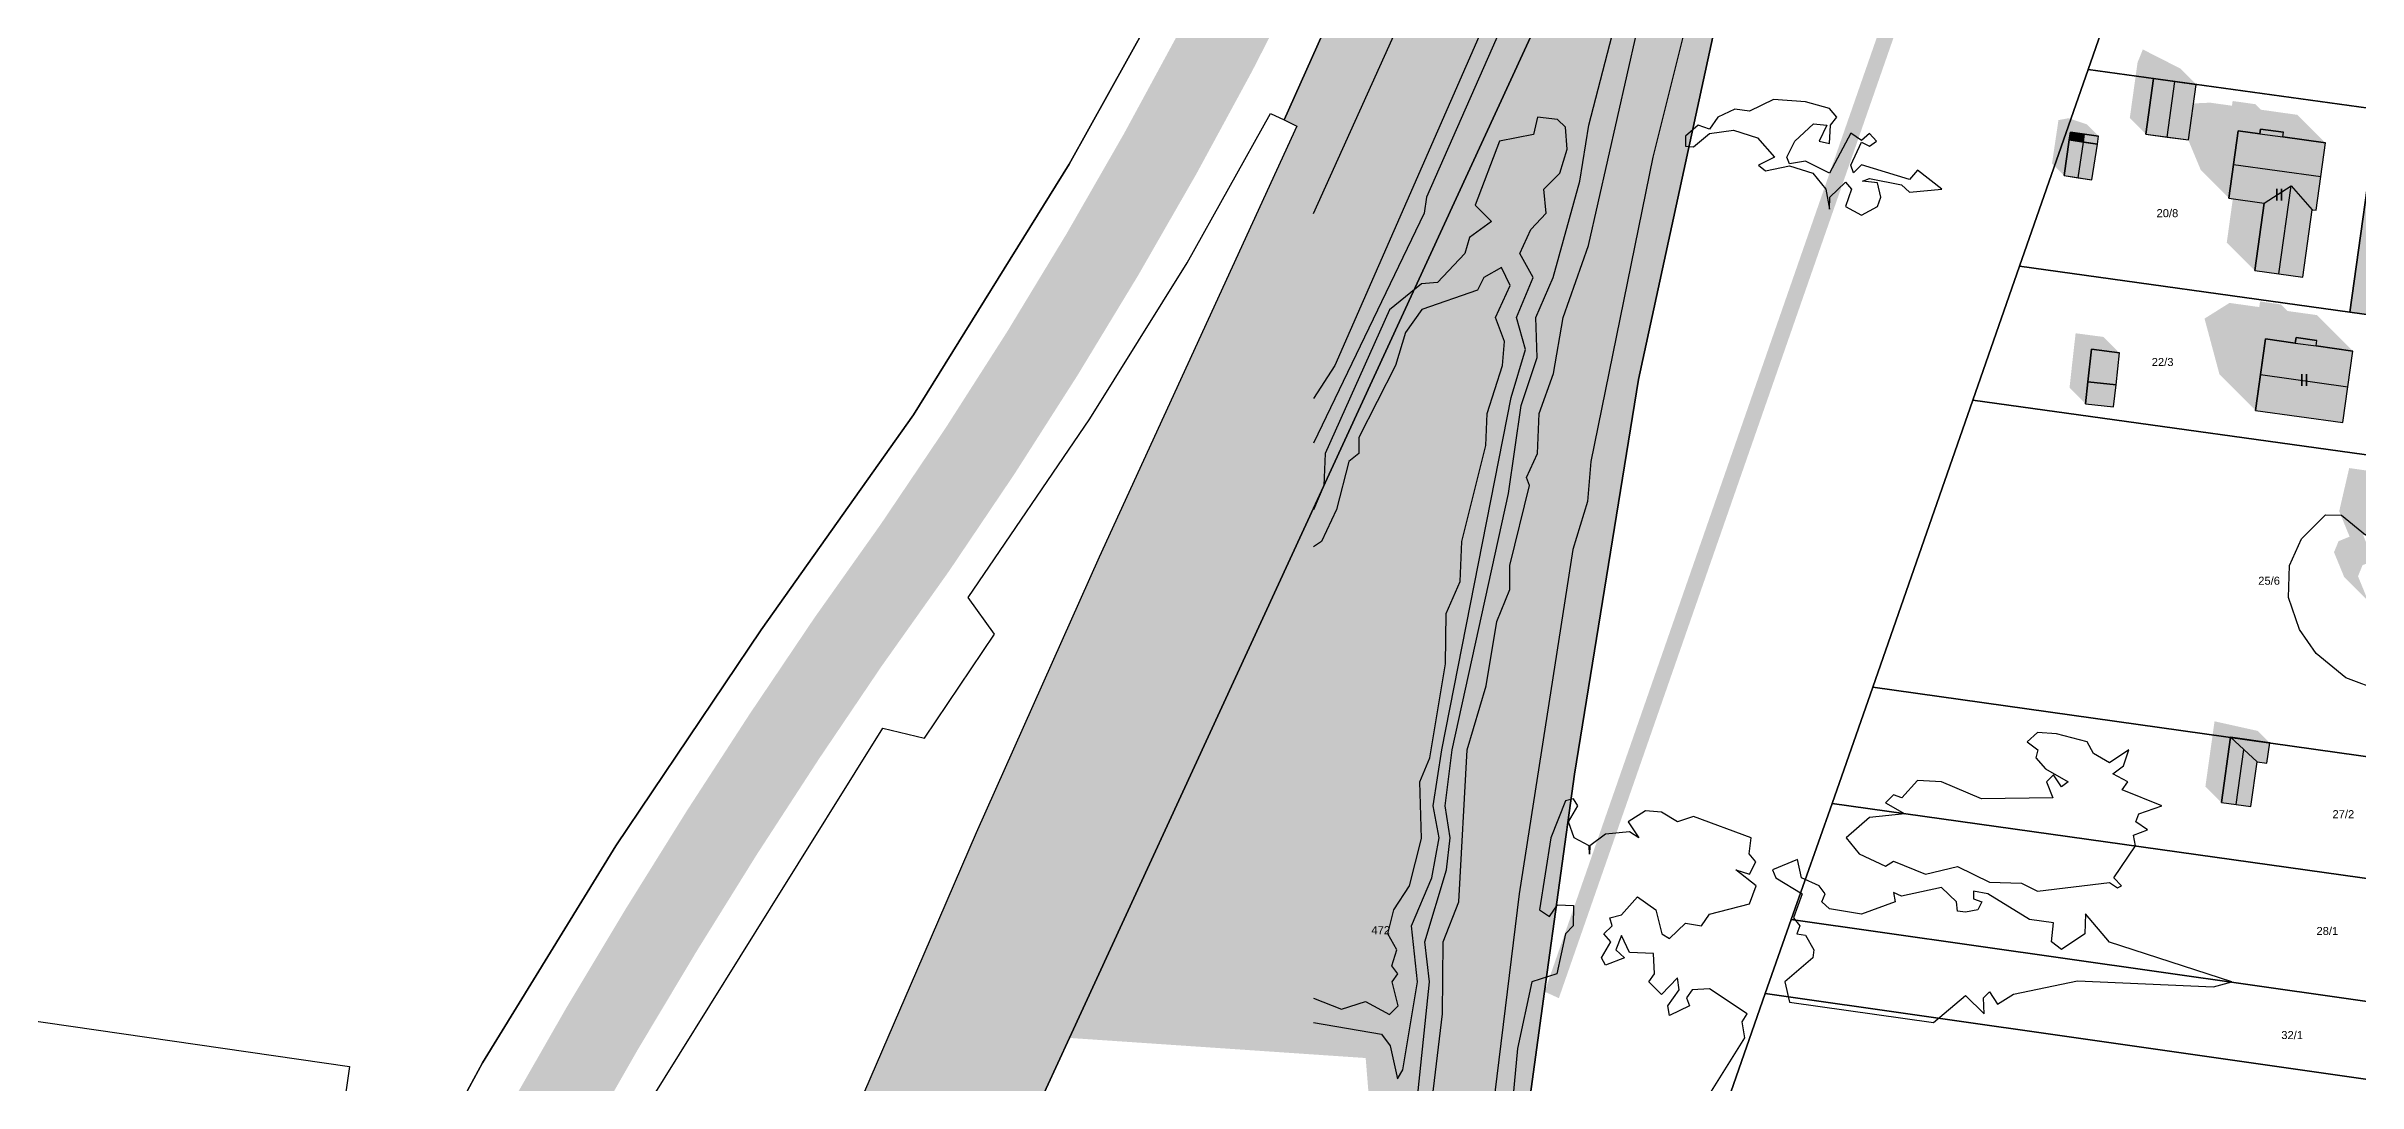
# Model space of a CAD drawing. Header units: millimetres. Extents: x 238 to 3518, y -74 to 2735.
# Drawn here: x 1153.7 to 1442.6, y 1366.6 to 1496.1 of the extents above; entities that cross this region are included whole.
import ezdxf
from ezdxf.enums import TextEntityAlignment as Align

# ---------------------------------------------------------------- set-up
doc = ezdxf.new("R2010")
doc.units = ezdxf.units.MM
for name, color, linetype in [('LP_Flurstueck_bez', 7, 'Continuous'), ('LP_Flurstuecke', 8, 'Continuous'), ('LP_Gebaeude_Dachaufsicht', 9, 'Continuous'), ('LP_Gebaeude_Dachschatten', 253, 'Continuous'), ('LP_Gebaeude_F', 254, 'Continuous'), ('LP_Gebaeude_Geschosszahl', 7, 'Continuous'), ('LP_Gebaeude_Schatten', 7, 'Continuous'), ('LP_Gebaeude_U', 7, 'Continuous'), ('LP_Topographie_Hoehenlinien', 8, 'Continuous'), ('LP_Verkehr_Bahnverkehr', 32, 'Continuous'), ('LP_Verkehr_Strassen', 9, 'Continuous'), ('LP_Verkehr_Wege_Plaetze', 252, 'Continuous')]:
    doc.layers.add(name, color=color, linetype=linetype)
doc.styles.get("Standard").update_dxf_attribs({"font": 'arial.ttf'})

msp = doc.modelspace()

# ---------------------------------------------------------------- hatches: boundary and pattern name
at = {"layer": 'LP_Gebaeude_Dachschatten'}
for points in [[(1417.06, 1492.06), (1416.09, 1485.12), (1418.76, 1484.75), (1419.72, 1491.69)], [(1406.67, 1485.36), (1406.53, 1484.38), (1408.29, 1484.12), (1408.44, 1485.1)], [(1437.96, 1479.81), (1438.55, 1484.02), (1433.21, 1484.77), (1430.36, 1485.16), (1427.64, 1485.54), (1427.05, 1481.33)], [(1406.53, 1484.38), (1405.87, 1479.95), (1407.62, 1479.67), (1408.29, 1484.12)], [(1434.24, 1478.65), (1430.88, 1476.51), (1430.88, 1476.51), (1429.71, 1468.07), (1432.7, 1467.65)], [(1441.33, 1453.54), (1441.96, 1458.01), (1437.38, 1458.65), (1437.38, 1458.65), (1434.77, 1459.01), (1431.05, 1459.53), (1430.43, 1455.07)], [(1426.68, 1409.77), (1425.54, 1401.63), (1427.37, 1401.38), (1428.33, 1408.24)]]:
    msp.add_hatch(color=253, dxfattribs=at).paths.add_polyline_path(points)
at = {"layer": 'LP_Gebaeude_F'}
for points in [[(1416.09, 1485.12), (1421.42, 1484.38), (1422.38, 1491.32), (1417.06, 1492.06)], [(1406.53, 1484.38), (1410.06, 1483.86), (1410.2, 1484.84), (1406.67, 1485.36)], [(1426.46, 1477.13), (1430.88, 1476.51), (1429.71, 1468.07), (1435.7, 1467.23), (1436.88, 1475.67), (1437.37, 1475.6), (1438.55, 1484.02), (1433.21, 1484.77), (1433.3, 1485.35), (1430.44, 1485.75), (1430.36, 1485.16), (1427.64, 1485.54)], [(1405.87, 1479.95), (1409.36, 1479.4), (1410.06, 1483.86), (1406.53, 1484.38)], [(1429.8, 1450.6), (1440.71, 1449.08), (1441.96, 1458.01), (1437.38, 1458.65), (1437.48, 1459.34), (1434.87, 1459.71), (1434.77, 1459.01), (1431.05, 1459.53)], [(1408.86, 1454.17), (1412.37, 1453.78), (1412.81, 1457.78), (1409.32, 1458.24)], [(1408.56, 1451.43), (1412.07, 1451.05), (1412.37, 1453.78), (1408.86, 1454.17)], [(1425.54, 1401.63), (1429.2, 1401.12), (1429.99, 1406.71), (1431.22, 1406.53), (1431.59, 1409.07), (1426.68, 1409.77)]]:
    msp.add_hatch(color=254, dxfattribs=at).paths.add_polyline_path(points)
at = {"layer": 'LP_Gebaeude_Schatten'}
for points in [[(1415.72, 1495.69), (1420.38, 1493.32), (1422.38, 1491.32), (1417.06, 1492.06), (1416.09, 1485.12), (1414.09, 1487.12), (1415.06, 1494.06), (1415.72, 1495.69)], [(1426.86, 1488.66), (1426.94, 1489.25), (1429.8, 1488.85), (1430.49, 1488.16), (1435.05, 1487.52), (1438.55, 1484.02), (1433.21, 1484.77), (1433.3, 1485.35), (1430.44, 1485.75), (1430.36, 1485.16), (1427.64, 1485.54), (1427.05, 1481.33), (1426.46, 1477.13), (1422.96, 1480.63), (1421.4, 1484.38), (1421.42, 1484.38), (1422.06, 1488.95), (1424.14, 1489.04), (1426.86, 1488.66)], [(1405.03, 1485.88), (1405.17, 1486.86), (1406.44, 1487.1), (1408.7, 1486.34), (1410.2, 1484.84), (1406.67, 1485.36), (1406.53, 1484.38), (1405.87, 1479.95), (1404.37, 1481.45), (1405.03, 1485.88)], [(1426.97, 1477.05), (1430.88, 1476.51), (1429.71, 1468.07), (1426.21, 1471.57), (1426.97, 1477.05)], [(1437.38, 1458.65), (1437.48, 1459.34), (1434.87, 1459.71), (1434.77, 1459.01), (1431.05, 1459.53), (1430.43, 1455.07), (1429.8, 1450.6), (1425.3, 1455.1), (1423.43, 1462.07), (1426.55, 1464.03), (1430.27, 1463.51), (1430.37, 1464.21), (1432.98, 1463.84), (1433.8, 1463.02), (1437.46, 1462.51), (1441.96, 1458.01), (1437.38, 1458.65)], [(1406.86, 1456.17), (1407.32, 1460.24), (1410.81, 1459.78), (1412.81, 1457.78), (1409.32, 1458.24), (1408.86, 1454.17), (1408.56, 1451.43), (1406.56, 1453.43), (1406.86, 1456.17)], [(1440.88, 1429.79), (1439.61, 1432.89), (1440.18, 1434.27), (1441.56, 1434.83), (1440.26, 1438.01), (1441.51, 1443.4), (1449.26, 1442.3), (1452.76, 1438.8), (1448.01, 1436.9), (1443.26, 1435.01), (1444.56, 1431.83), (1443.18, 1431.27), (1442.61, 1429.89), (1443.88, 1426.79), (1445.29, 1426.24), (1446.62, 1426.79), (1445.43, 1426.3), (1447.35, 1421.62), (1444.85, 1424.12), (1443.67, 1426.99), (1440.88, 1429.79)], [(1424.68, 1411.77), (1430.09, 1410.57), (1431.59, 1409.07), (1426.68, 1409.77), (1425.54, 1401.63), (1423.54, 1403.63), (1424.68, 1411.77)]]:
    msp.add_hatch(color=7, dxfattribs=at).paths.add_polyline_path(points)
at = {"layer": 'LP_Verkehr_Bahnverkehr'}
for points in [[(1324.54, 1208.25), (1324.92, 1186.47), (1330.24, 1184.41), (1330.33, 1185.96), (1330.58, 1190.47), (1330.26, 1208.73), (1330.01, 1231.75), (1330.37, 1246.64), (1330.6, 1256.32), (1330.67, 1259.21), (1330.84, 1266.2), (1330.95, 1270.92), (1332.95, 1304.65), (1335.85, 1337.91), (1337.91, 1355.83), (1340.96, 1378), (1344.7, 1405.18), (1352.71, 1454.45), (1363.29, 1503.25), (1368.2, 1521.58), (1376.24, 1551.63), (1391.08, 1599.44), (1403.3, 1633.54), (1407.92, 1646.43), (1415.49, 1664.88), (1421.38, 1679.25), (1424.8, 1686.47), (1430.47, 1698.64), (1428.57, 1702.45), (1419.4, 1681.49), (1404.91, 1647.27), (1397.92, 1628.48), (1391.63, 1611.07), (1391.21, 1609.58), (1384.77, 1590.59), (1378.61, 1571.51), (1372.74, 1552.33), (1367.09, 1532.98), (1361.85, 1513.5), (1357.01, 1493.93), (1352.57, 1474.26), (1348.53, 1454.5), (1344.12, 1431.25), (1340.14, 1407.92), (1336.58, 1384.52), (1333.46, 1361.06), (1330.77, 1337.55), (1328.72, 1316.06), (1327.08, 1294.54), (1325.84, 1272.99), (1325, 1251.42), (1324.57, 1229.84)], [(1186.78, 1207.31), (1193.75, 1206.34), (1204.48, 1230.93), (1236.57, 1304.52), (1269.5, 1376.88), (1300.24, 1446.72), (1330.14, 1515.27), (1361.28, 1584.2), (1391.09, 1653.08), (1408.45, 1693.9), (1404.4, 1698.49), (1384.48, 1656.86), (1308.42, 1486.88), (1310, 1486.12), (1285.29, 1432.28), (1269.91, 1397.82), (1262.45, 1380.56), (1253.83, 1360.62), (1248.86, 1349.75)], [(840.92, 409.65), (850.78, 406.99), (856.64, 420.26), (888.82, 493.36), (921.99, 567.38), (954.3, 640.56), (986.59, 713.73), (1019.08, 786.87), (1051.38, 860.39), (1083.94, 933.26), (1116.46, 1006.94), (1149.17, 1080.57), (1198.6, 1193.7), (1201.27, 1199.59), (1202.57, 1202.57), (1203.63, 1205.01), (1245.71, 1300.45), (1278.62, 1372.8), (1309.4, 1442.72), (1339.28, 1511.23), (1370.43, 1580.16), (1400.24, 1649.05), (1393.22, 1630.19), (1386.48, 1611.22), (1380.02, 1592.16), (1373.84, 1573.01), (1373.09, 1570.83), (1367.95, 1553.76), (1362.28, 1534.32), (1357.01, 1514.75), (1352.14, 1495.08), (1347.68, 1475.31), (1343.62, 1455.45), (1339.2, 1432.13), (1335.2, 1408.71), (1331.63, 1385.22), (1328.5, 1361.67), (1325.8, 1338.07), (1323.75, 1316.49), (1322.09, 1294.87), (1320.84, 1273.23), (1320, 1251.56), (1319.57, 1229.89), (1319.54, 1208.21), (1319.92, 1187.04), (1320, 1182.36), (1320.24, 1176.06), (1320.86, 1160.16), (1322.12, 1137.98), (1323.77, 1115.83), (1325.82, 1093.71), (1328.25, 1071.62), (1331.08, 1049.59), (1333.89, 1029.85), (1335.22, 1021.95), (1336.07, 1016.79), (1340.25, 1022.13), (1339.43, 1027.15), (1338.27, 1034.94), (1336.12, 1049.58), (1333.28, 1071.64), (1330.84, 1093.75), (1328.78, 1115.9), (1327.12, 1138.08), (1325.86, 1160.28), (1325.26, 1175.34), (1325.01, 1181.64), (1324.92, 1186.47), (1324.54, 1208.25), (1324.57, 1229.84), (1325, 1251.42), (1325.84, 1272.99), (1327.08, 1294.54), (1328.72, 1316.06), (1330.77, 1337.55), (1333.46, 1361.06), (1336.58, 1384.52), (1340.14, 1407.92), (1344.12, 1431.25), (1348.53, 1454.5), (1352.57, 1474.26), (1357.01, 1493.93), (1361.85, 1513.5), (1367.09, 1532.98), (1372.74, 1552.33), (1378.61, 1571.51), (1384.77, 1590.59), (1391.21, 1609.58), (1391.63, 1611.07), (1397.92, 1628.48), (1404.91, 1647.27), (1419.4, 1681.49), (1408.45, 1693.9), (1391.09, 1653.08), (1361.28, 1584.2), (1330.14, 1515.27), (1300.24, 1446.72), (1269.5, 1376.88), (1236.57, 1304.52), (1204.48, 1230.93), (1193.75, 1206.34), (1192.71, 1203.95), (1191.81, 1201.9), (1188.78, 1195.04), (1172.45, 1157.5), (1140.04, 1084.63), (1107.32, 1011), (1074.8, 937.31), (1042.25, 864.44), (1009.93, 790.9), (977.45, 717.79), (945.15, 644.59), (912.84, 571.42), (879.68, 497.42), (847.51, 424.35)], [(1203.63, 1205.01), (1212.39, 1201.47), (1213.72, 1204.09), (1226.96, 1235.45), (1238.17, 1261.95), (1241.97, 1270.62), (1274.04, 1343.73), (1275.77, 1359.59), (1281.59, 1372.22), (1318.6, 1369.71), (1319.66, 1356.62), (1321.04, 1339.56), (1317.51, 1304.83), (1315.48, 1269.95), (1315.12, 1260.04), (1313.69, 1220.43), (1303.56, 1191.08), (1303.78, 1188.24), (1319.92, 1187.04), (1319.54, 1208.21), (1319.57, 1229.89), (1320, 1251.56), (1320.84, 1273.23), (1322.09, 1294.87), (1323.75, 1316.49), (1325.8, 1338.07), (1328.5, 1361.67), (1331.63, 1385.22), (1335.2, 1408.71), (1339.2, 1432.13), (1343.62, 1455.45), (1347.68, 1475.31), (1352.14, 1495.08), (1357.01, 1514.75), (1362.28, 1534.32), (1367.95, 1553.76), (1373.09, 1570.83), (1373.84, 1573.01), (1380.02, 1592.16), (1386.48, 1611.22), (1393.22, 1630.19), (1400.24, 1649.05), (1370.43, 1580.16), (1339.28, 1511.23), (1309.4, 1442.72), (1278.62, 1372.8), (1245.71, 1300.45)]]:
    msp.add_hatch(color=32, dxfattribs=at).paths.add_polyline_path(points)
at = {"layer": 'LP_Verkehr_Strassen'}
h = msp.add_hatch(color=9, dxfattribs=at)
h.paths.add_polyline_path([(238.28, 425.15), (240.58, 424.06), (250.89, 419.2), (262.79, 424.83), (274.76, 430.24), (286.81, 435.45), (298.96, 440.45), (310.71, 445.33), (322.67, 449.72), (334.79, 453.59), (347.08, 456.94), (359.49, 459.77), (371.97, 462.12), (384.52, 464.11), (397.11, 465.75), (409.75, 467.02), (422.42, 467.94), (435.11, 468.5), (447.81, 468.69), (460.51, 468.52), (473.2, 467.99), (485.87, 467.11), (498.51, 465.86), (511.11, 464.25), (523.27, 462.73), (535.4, 460.98), (547.5, 459.02), (559.56, 456.83), (571.57, 454.42), (583.54, 451.79), (595.46, 448.94), (607.32, 445.88), (610.81, 444.97), (614.23, 443.83), (617.56, 442.44), (620.79, 440.83), (623.89, 438.99), (626.86, 436.94), (629.61, 434.76), (631.99, 432.2), (633.97, 429.31), (635.49, 426.16), (636.52, 422.81), (637.03, 419.44), (651.47, 420), (651.93, 430.38), (652.25, 433.44), (653, 436.43), (654.16, 439.28), (655.72, 441.93), (656.72, 443.29), (657.63, 444.35), (658.91, 445.56), (659.86, 446.46), (662.37, 448.25), (665.11, 449.66), (676.42, 450.72), (687.69, 452.24), (698.88, 454.23), (709.98, 456.67), (720.97, 459.56), (731.83, 462.91), (742.55, 466.69), (754.7, 471.6), (766.63, 477.02), (778.33, 482.92), (789.77, 489.31), (800.94, 496.17), (811.81, 503.49), (822.37, 511.26), (832.59, 519.46), (842.14, 528), (851.34, 536.92), (860.19, 546.19), (868.65, 555.81), (876.74, 565.76), (884.42, 576.01), (891.68, 586.57), (898.53, 597.4), (904.93, 608.5), (910.9, 619.84), (916.41, 631.41), (921.35, 642.96), (981.23, 776.21), (1052.44, 934.65), (1058.02, 947), (1063.5, 959.4), (1068.87, 971.84), (1074.13, 984.33), (1079.28, 996.87), (1084.33, 1009.45), (1089.27, 1022.07), (1094.1, 1034.73), (1098.82, 1047.44), (1103.44, 1060.18), (1107.83, 1073.05), (1113.36, 1085.44), (1118.85, 1097.85), (1124.32, 1110.27), (1128.58, 1123.1), (1132.82, 1135.93), (1137.04, 1148.77), (1141.23, 1161.62), (1145.4, 1174.48), (1150.57, 1190.44), (1152.05, 1193.14), (1154.17, 1195.37), (1156.59, 1196.85), (1156.8, 1196.98), (1159.75, 1197.85), (1164.61, 1197.79), (1169.48, 1197.53), (1174.32, 1197.07), (1179.15, 1196.41), (1183.94, 1195.56), (1186.19, 1204.87), (1167.73, 1207.46), (1164.93, 1208.62), (1162.48, 1210.42), (1160.53, 1212.74), (1159.19, 1215.47), (1158.54, 1218.44), (1158.62, 1221.47), (1159.42, 1224.4), (1189.41, 1299.57), (1194.38, 1311.99), (1199.65, 1324.29), (1205.24, 1336.44), (1211.13, 1348.45), (1217.28, 1360.21), (1224.4, 1372.64), (1231.75, 1384.93), (1239.32, 1397.09), (1247.12, 1409.1), (1255.05, 1420.83), (1263.46, 1432.67), (1271.57, 1444.72), (1279.4, 1456.95), (1286.93, 1469.37), (1294.16, 1481.96), (1301.09, 1494.73), (1307.71, 1507.66), (1314.02, 1520.74), (1320.01, 1533.97), (1325.68, 1547.34), (1375.66, 1660.72), (1395.81, 1707.24), (1385.38, 1717.86), (1387.43, 1714.84), (1388.59, 1711.58), (1388.97, 1708.04), (1369.62, 1663.36), (1319.64, 1550), (1313.97, 1536.62), (1308.04, 1523.53), (1301.8, 1510.59), (1295.25, 1497.81), (1288.4, 1485.18), (1281.25, 1472.72), (1273.8, 1460.44), (1266.06, 1448.34), (1258.03, 1436.43), (1249.72, 1424.71), (1241.63, 1412.7), (1233.76, 1400.58), (1226.12, 1388.33), (1218.7, 1375.97), (1211.52, 1363.44), (1205.2, 1351.46), (1199.19, 1339.33), (1193.49, 1327.05), (1188.1, 1314.62), (1183.03, 1302.07), (1147.66, 1212.6), (1145.48, 1210.1), (1142.75, 1208), (1139.67, 1206.74), (1136.81, 1200.11), (1133.49, 1190.46), (1134.6, 1188.03), (1135.37, 1185.46), (1135.83, 1182.99), (1135.87, 1180.32), (1135.55, 1177.66), (1131.39, 1164.82), (1127.21, 1151.99), (1123, 1139.17), (1118.76, 1126.35), (1114.5, 1113.55), (1110.22, 1100.75), (1105.91, 1087.96), (1101.58, 1075.17), (1097.22, 1062.4), (1092.63, 1049.71), (1087.93, 1037.06), (1083.12, 1024.45), (1078.2, 1011.88), (1073.17, 999.35), (1068.04, 986.87), (1062.8, 974.43), (1057.45, 962.04), (1052, 949.69), (1046.44, 937.39), (975.22, 778.91), (915.34, 645.67), (910.39, 634.13), (905, 622.8), (899.16, 611.68), (892.88, 600.81), (886.18, 590.2), (879.06, 579.86), (871.53, 569.81), (863.62, 560.07), (855.32, 550.65), (846.66, 541.57), (837.64, 532.83), (828.29, 524.46), (818.34, 516.49), (808.01, 508.89), (797.37, 501.72), (786.44, 495), (775.24, 488.75), (763.78, 482.97), (752.12, 478.21), (740.29, 473.88), (728.69, 470.62), (727.23, 470.26), (716.99, 467.71), (705.21, 465.17), (693.36, 462.99), (681.44, 461.17), (669.48, 459.72), (657.47, 458.63), (654.29, 459.21), (651.34, 460.55), (648.9, 462.67), (646.95, 465.25), (638.9, 464.72), (637.47, 461.96), (635.2, 459.76), (632.44, 458.44), (629.39, 458.05), (618.28, 458.9), (607.17, 459.83), (596.07, 460.85), (584.93, 461.93), (573.85, 463.21), (568.11, 463.88), (562.79, 464.52), (551.74, 465.88), (540.69, 467.26), (524.14, 469.33), (512.02, 470.85), (499.25, 472.45), (486.43, 473.74), (473.58, 474.66), (460.71, 475.21), (447.82, 475.38), (434.92, 475.19), (422.03, 474.63), (409.17, 473.69), (396.35, 472.4), (383.61, 470.73), (370.84, 468.66), (358.12, 466.19), (345.42, 463.41), (332.88, 460), (321.02, 456.46), (309.24, 452.68), (297.55, 448.62), (285.96, 444.28), (274.48, 439.65), (263.12, 434.75), (258.99, 432.85), (257.24, 433.23), (256.03, 434.18)])
h.paths.add_polyline_path([(614.26, 449.68), (624.86, 448.97), (635.1, 448.74), (635.75, 435.62), (632.76, 439.19), (629.07, 442.24), (624.92, 445.08), (619.65, 447.6)], flags=0)
h.paths.add_polyline_path([(641.37, 438.2), (641.66, 441.54), (642.13, 444), (642.83, 444.76), (644.18, 444.93), (645.59, 444.76), (646.23, 444), (646.46, 441.95), (646.3, 428.83), (646.52, 421.22), (645.53, 420.69), (644.36, 420.69), (643.42, 421.04), (642.13, 428.6)], flags=0)
msp.add_hatch(color=9, dxfattribs=at).paths.add_polyline_path([(1338.27, 1034.94), (1339.43, 1027.15), (1348.07, 1038.23), (1355.18, 1047.1), (1361.93, 1055.48), (1368.72, 1063.86), (1375.55, 1072.23), (1382.42, 1080.56), (1389.32, 1088.86), (1396.26, 1097.14), (1403.2, 1105.39), (1410.01, 1113.28), (1416.3, 1121.67), (1421.99, 1130.43), (1427.08, 1139.54), (1431.56, 1148.98), (1434.41, 1156.15), (1435.6, 1157.37), (1437.04, 1158.28), (1438.12, 1158.66), (1438.65, 1158.84), (1440.35, 1159.03), (1443.93, 1171.81), (1442.75, 1172.78), (1441.89, 1174.19), (1441.73, 1175.69), (1454.57, 1213.02), (1473.56, 1268.2), (1503.98, 1356.22), (1504.69, 1357.68), (1505.58, 1358.81), (1506.93, 1359.54), (1508.15, 1359.99), (1509.57, 1360.22), (1512.13, 1367.72), (1510.3, 1368.85), (1509.6, 1370.1), (1509.75, 1372.09), (1514.06, 1384.55), (1536.72, 1448.52), (1552.7, 1493.63), (1556, 1503.78), (1558.08, 1506.22), (1559.89, 1507.12), (1561.5, 1507.04), (1567.45, 1512.73), (1573.76, 1518.77), (1573.1, 1519.61), (1572.34, 1522.3), (1572.64, 1524.89), (1577.82, 1530.25), (1573.68, 1534.68), (1572.6, 1535.85), (1562.44, 1538.28), (1560.13, 1538.91), (1560.96, 1536.73), (1561.93, 1533.9), (1562.99, 1526.99), (1562.93, 1524.99), (1561.61, 1522.45), (1559.8, 1520.49), (1557.08, 1517.13), (1554.39, 1513.25), (1552.23, 1509.63), (1550.38, 1505.49), (1548.17, 1499.54), (1540.54, 1477.79), (1539.01, 1476.46), (1536.65, 1476.24), (1494.41, 1482.19), (1450.41, 1488.39), (1445.11, 1488.17), (1441.6, 1462.89), (1453.97, 1461.16), (1456.53, 1479.46), (1459.91, 1482.01), (1489.91, 1477.79), (1534.97, 1471.45), (1536.71, 1469.6), (1536.98, 1467.84), (1531.28, 1451.24), (1511.39, 1394.9), (1488.51, 1331.04), (1485.8, 1331.42), (1484.01, 1326.34), (1486.98, 1325.85), (1467.43, 1268.86), (1432.65, 1168.66), (1431.85, 1167.97), (1430.63, 1167.61), (1429.27, 1167.32), (1427.18, 1157.93), (1427.72, 1156.91), (1427.91, 1155.77), (1427.56, 1154.67), (1426.18, 1151.14), (1421.88, 1142.01), (1416.99, 1133.19), (1411.53, 1124.71), (1405.52, 1116.61), (1398.98, 1108.93), (1391.82, 1100.81), (1384.74, 1092.62), (1377.74, 1084.36), (1370.83, 1076.04), (1364, 1067.64), (1357.25, 1059.18), (1350.59, 1050.65), (1344.18, 1042.26)])
at = {"layer": 'LP_Verkehr_Wege_Plaetze'}
for points in [[(1158.54, 1218.44), (1159.19, 1215.47), (1160.53, 1212.74), (1162.48, 1210.42), (1164.93, 1208.62), (1167.73, 1207.46), (1186.19, 1204.87), (1186.78, 1207.31), (1168.4, 1209.87), (1166.15, 1210.8), (1164.19, 1212.24), (1163.44, 1214.46), (1164.26, 1220.92), (1165.48, 1227.32), (1167.1, 1233.63), (1192.91, 1298.22), (1197.84, 1310.56), (1203.08, 1322.76), (1208.63, 1334.83), (1214.48, 1346.76), (1220.55, 1358.38), (1227.63, 1370.75), (1234.95, 1382.98), (1242.48, 1395.08), (1250.25, 1407.03), (1258.08, 1418.62), (1266.54, 1430.54), (1274.71, 1442.66), (1282.58, 1454.97), (1290.16, 1467.46), (1297.44, 1480.14), (1304.41, 1492.98), (1311.07, 1505.99), (1317.41, 1519.15), (1323.44, 1532.46), (1329.11, 1545.83), (1379.1, 1659.22), (1398.64, 1704.36), (1395.81, 1707.24), (1375.66, 1660.72), (1325.68, 1547.34), (1320.01, 1533.97), (1314.02, 1520.74), (1307.71, 1507.66), (1301.09, 1494.73), (1294.16, 1481.96), (1286.93, 1469.37), (1279.4, 1456.95), (1271.57, 1444.72), (1263.46, 1432.67), (1255.05, 1420.83), (1247.12, 1409.1), (1239.32, 1397.09), (1231.75, 1384.93), (1224.4, 1372.64), (1217.28, 1360.21), (1211.13, 1348.45), (1205.24, 1336.44), (1199.65, 1324.29), (1194.38, 1311.99), (1189.41, 1299.57), (1159.42, 1224.4), (1158.62, 1221.47)], [(1340.96, 1378), (1342.74, 1377.19), (1391.95, 1518.34), (1424.41, 1610.55), (1429.06, 1624.08), (1427.22, 1624.76), (1389.94, 1518.61)]]:
    msp.add_hatch(color=252, dxfattribs=at).paths.add_polyline_path(points)

# ---------------------------------------------------------------- linework, layer by layer
at = {"layer": 'LP_Flurstuecke', "color": 8}
for points in [[(1275.77, 1359.59), (1281.59, 1372.22), (1373.09, 1570.83), (1391.63, 1611.07), (1407.92, 1646.43), (1415.49, 1664.88), (1421.38, 1679.25), (1419.4, 1681.49), (1408.45, 1693.9), (1404.4, 1698.49), (1384.48, 1656.86), (1308.42, 1486.88), (1310, 1486.12), (1285.29, 1432.28), (1269.91, 1397.82), (1262.45, 1380.56), (1253.83, 1360.62)], [(1225.26, 1358.03), (1244.24, 1388.44), (1258.26, 1410.91), (1263.46, 1409.68), (1272.22, 1422.67), (1268.94, 1427.22), (1284.14, 1449.55), (1296.28, 1469.03), (1306.71, 1487.69), (1308.42, 1486.88), (1384.48, 1656.86)], [(1337.91, 1355.83), (1340.96, 1378), (1344.7, 1405.18), (1352.71, 1454.45), (1363.29, 1503.25), (1368.2, 1521.58), (1376.24, 1551.63), (1391.08, 1599.44), (1403.3, 1633.54), (1407.92, 1646.43), (1391.63, 1611.07), (1373.09, 1570.83), (1281.59, 1372.22), (1275.77, 1359.59)], [(1291.39, 1499.02), (1281.55, 1481.35), (1262.08, 1450.03), (1243.06, 1423.19), (1224.91, 1396.21), (1208.21, 1369.12), (1203.91, 1361.12)]]:
    msp.add_lwpolyline(points, dxfattribs=at)
for points in [[(1337.91, 1355.83), (1359.59, 1352.15), (1368.54, 1377.77), (1371.78, 1387.03), (1376.9, 1401.51), (1381.96, 1416.02), (1394.46, 1451.87), (1400.29, 1468.64), (1408.87, 1493.19), (1416.48, 1514.98), (1423.77, 1535.89), (1446.99, 1602.18), (1451.75, 1615.75), (1447.98, 1617.14), (1429.06, 1624.08), (1427.22, 1624.76), (1403.3, 1633.54), (1391.08, 1599.44), (1376.24, 1551.63), (1368.2, 1521.58), (1363.29, 1503.25), (1352.71, 1454.45), (1344.7, 1405.18), (1340.96, 1378)], [(833.18, 1414.8), (904.92, 1404.43), (914.81, 1402.96), (952.93, 1397.33), (1062.63, 1381.44), (1064.3, 1381.2), (1096.3, 1376.56), (1102.53, 1375.66), (1108.98, 1380.6), (1191.61, 1368.66), (1190.77, 1362.88), (1203.91, 1361.12), (1208.21, 1369.12), (1224.91, 1396.21), (1243.06, 1423.19), (1262.08, 1450.03), (1281.55, 1481.35), (1291.39, 1499.02), (1300.71, 1518.17), (1312.71, 1546.47), (1314.96, 1551.8), (1008.69, 1596.16), (914.73, 1609.76)], [(1408.87, 1493.19), (1445.11, 1488.17), (1450.41, 1488.39), (1453.31, 1509.63), (1416.48, 1514.98)], [(1400.29, 1468.64), (1441.6, 1462.89), (1445.11, 1488.17), (1408.87, 1493.19)], [(1441.6, 1462.89), (1453.97, 1461.16), (1456.53, 1479.46), (1459.91, 1482.01), (1489.91, 1477.79), (1534.97, 1471.45), (1536.65, 1476.24), (1494.41, 1482.19), (1450.41, 1488.39), (1445.11, 1488.17)], [(1394.46, 1451.87), (1455.09, 1443.46), (1457.43, 1460.68), (1453.97, 1461.16), (1441.6, 1462.89), (1400.29, 1468.64)], [(1381.96, 1416.02), (1467.53, 1403.99), (1470.22, 1423.06), (1515.71, 1416.76), (1521.84, 1434.2), (1455.09, 1443.46), (1394.46, 1451.87)], [(1376.9, 1401.51), (1465.69, 1389.05), (1466.67, 1396.31), (1466.59, 1396.32), (1467.27, 1401.2), (1479.73, 1399.37), (1478.1, 1387.31), (1504.1, 1383.66), (1504.74, 1385.51), (1509.16, 1398.13), (1467.53, 1403.99), (1381.96, 1416.02)], [(1371.78, 1387.03), (1440.83, 1377.19), (1483.56, 1371.1), (1489.76, 1373.44), (1499.35, 1370.03), (1504.1, 1383.66), (1478.1, 1387.31), (1465.69, 1389.05), (1376.9, 1401.51)], [(1368.54, 1377.77), (1408.54, 1372.06), (1449.97, 1366.14), (1495.72, 1359.61), (1499.35, 1370.03), (1489.76, 1373.44), (1483.56, 1371.1), (1440.83, 1377.19), (1371.78, 1387.03)], [(1358.62, 1349.37), (1442.47, 1336.56), (1449.97, 1366.14), (1408.54, 1372.06), (1368.54, 1377.77), (1359.59, 1352.15)]]:
    msp.add_lwpolyline(points, close=True, dxfattribs=at)
at = {"layer": 'LP_Gebaeude_Dachaufsicht', "color": 9}
for p, q in [((1416.09, 1485.12, 71.29), (1417.06, 1492.06, 71.29)), ((1417.06, 1492.06, 71.29), (1419.72, 1491.69, 74.05)), ((1418.76, 1484.75, 74.05), (1419.72, 1491.69, 74.05)), ((1419.72, 1491.69, 74.05), (1422.38, 1491.32, 71.29)), ((1421.42, 1484.38, 71.29), (1422.38, 1491.32, 71.29)), ((1406.53, 1484.38, 70.65), (1406.67, 1485.36, 70.65)), ((1406.67, 1485.36, 70.65), (1408.44, 1485.1, 71.07)), ((1408.29, 1484.12, 71.07), (1408.44, 1485.1, 71.07)), ((1408.44, 1485.1, 71.07), (1410.2, 1484.84, 70.65)), ((1410.06, 1483.86, 70.65), (1410.2, 1484.84, 70.65)), ((1416.09, 1485.12, 71.29), (1418.76, 1484.75, 74.05)), ((1427.05, 1481.33, 78.86), (1427.64, 1485.54, 73.76)), ((1427.64, 1485.54, 73.76), (1430.36, 1485.16, 73.76)), ((1430.36, 1485.16, 73.76), (1430.44, 1485.75, 73.76)), ((1430.36, 1485.16, 73.76), (1433.21, 1484.77, 73.76)), ((1430.44, 1485.75, 73.76), (1433.3, 1485.35, 73.76)), ((1433.21, 1484.77, 73.76), (1433.3, 1485.35, 73.76)), ((1405.87, 1479.95, 70.65), (1406.53, 1484.38, 70.65)), ((1406.53, 1484.38, 70.65), (1408.29, 1484.12, 71.07)), ((1407.62, 1479.67, 71.07), (1408.29, 1484.12, 71.07)), ((1408.29, 1484.12, 71.07), (1410.06, 1483.86, 70.65)), ((1409.36, 1479.4, 70.65), (1410.06, 1483.86, 70.65)), ((1418.76, 1484.75, 74.05), (1421.42, 1484.38, 71.29)), ((1433.21, 1484.77, 73.76), (1438.55, 1484.02, 73.76)), ((1437.96, 1479.81, 78.86), (1438.55, 1484.02, 73.76)), ((1405.87, 1479.95, 70.65), (1407.62, 1479.67, 71.07)), ((1407.62, 1479.67, 71.07), (1409.36, 1479.4, 70.65)), ((1426.46, 1477.13, 73.76), (1427.05, 1481.33, 78.86)), ((1427.05, 1481.33, 78.86), (1437.96, 1479.81, 78.86)), ((1437.37, 1475.6, 73.76), (1437.96, 1479.81, 78.86)), ((1426.46, 1477.13, 73.76), (1430.88, 1476.51, 73.76)), ((1429.71, 1468.07, 73.76), (1430.88, 1476.51, 73.76)), ((1430.88, 1476.51, 73.76), (1434.24, 1478.65, 76.86)), ((1432.7, 1467.65, 76.86), (1434.24, 1478.65, 76.86)), ((1434.24, 1478.65, 76.86), (1436.88, 1475.67, 73.76)), ((1435.7, 1467.23, 73.76), (1436.88, 1475.67, 73.76)), ((1436.88, 1475.67, 73.76), (1437.37, 1475.6, 73.76)), ((1429.71, 1468.07, 73.76), (1432.7, 1467.65, 76.86)), ((1432.7, 1467.65, 76.86), (1435.7, 1467.23, 73.76)), ((1430.43, 1455.07, 78.21), (1431.05, 1459.53, 75.18)), ((1431.05, 1459.53, 75.18), (1434.77, 1459.01, 75.18)), ((1434.77, 1459.01, 75.18), (1434.87, 1459.71, 75.18)), ((1434.77, 1459.01, 75.18), (1437.38, 1458.65, 75.18)), ((1434.87, 1459.71, 75.18), (1437.48, 1459.34, 75.18)), ((1437.38, 1458.65, 75.18), (1437.48, 1459.34, 75.18)), ((1408.86, 1454.17, 70.8), (1409.32, 1458.24, 70.8)), ((1409.32, 1458.24, 70.8), (1412.81, 1457.78, 70.8)), ((1412.37, 1453.78, 70.8), (1412.81, 1457.78, 70.8)), ((1437.38, 1458.65, 75.18), (1437.38, 1458.65, 75.18)), ((1437.38, 1458.65, 75.18), (1441.96, 1458.01, 75.18)), ((1441.33, 1453.54, 78.21), (1441.96, 1458.01, 75.18)), ((1408.56, 1451.43, 70.8), (1408.86, 1454.17, 70.8)), ((1408.86, 1454.17, 70.8), (1412.37, 1453.78, 70.8)), ((1412.07, 1451.05, 70.8), (1412.37, 1453.78, 70.8)), ((1429.8, 1450.6, 75.18), (1430.43, 1455.07, 78.21)), ((1430.43, 1455.07, 78.21), (1441.33, 1453.54, 78.21)), ((1440.71, 1449.08, 75.18), (1441.33, 1453.54, 78.21)), ((1408.56, 1451.43, 70.8), (1412.07, 1451.05, 70.8)), ((1429.8, 1450.6, 75.18), (1440.71, 1449.08, 75.18)), ((1425.54, 1401.63, 70.88), (1426.68, 1409.77, 70.88)), ((1426.68, 1409.77, 70.88), (1431.59, 1409.07, 70.88)), ((1426.68, 1409.77, 70.88), (1429.99, 1406.71, 70.88)), ((1426.68, 1409.77, 70.88), (1428.33, 1408.24, 71.74)), ((1427.37, 1401.38, 71.74), (1428.33, 1408.24, 71.74)), ((1428.33, 1408.24, 71.74), (1429.99, 1406.71, 70.88)), ((1431.22, 1406.53, 70.88), (1431.59, 1409.07, 70.88)), ((1429.2, 1401.12, 70.88), (1429.99, 1406.71, 70.88)), ((1429.99, 1406.71, 70.88), (1431.22, 1406.53, 70.88)), ((1425.54, 1401.63, 70.88), (1427.37, 1401.38, 71.74)), ((1427.37, 1401.38, 71.74), (1429.2, 1401.12, 70.88))]:
    msp.add_line(p, q, dxfattribs=at)
at = {"layer": 'LP_Gebaeude_U', "color": 7}
for points in [[(1416.09, 1485.12), (1421.42, 1484.38), (1422.38, 1491.32), (1417.06, 1492.06)], [(1406.53, 1484.38), (1410.06, 1483.86), (1410.2, 1484.84), (1406.67, 1485.36)], [(1426.46, 1477.13), (1430.88, 1476.51), (1429.71, 1468.07), (1435.7, 1467.23), (1436.88, 1475.67), (1437.37, 1475.6), (1438.55, 1484.02), (1433.21, 1484.77), (1433.3, 1485.35), (1430.44, 1485.75), (1430.36, 1485.16), (1427.64, 1485.54)], [(1405.87, 1479.95), (1409.36, 1479.4), (1410.06, 1483.86), (1406.53, 1484.38)], [(1429.8, 1450.6), (1440.71, 1449.08), (1441.96, 1458.01), (1437.38, 1458.65), (1437.48, 1459.34), (1434.87, 1459.71), (1434.77, 1459.01), (1431.05, 1459.53)], [(1408.86, 1454.17), (1412.37, 1453.78), (1412.81, 1457.78), (1409.32, 1458.24)], [(1408.56, 1451.43), (1412.07, 1451.05), (1412.37, 1453.78), (1408.86, 1454.17)], [(1425.54, 1401.63), (1429.2, 1401.12), (1429.99, 1406.71), (1431.22, 1406.53), (1431.59, 1409.07), (1426.68, 1409.77)]]:
    msp.add_lwpolyline(points, close=True, dxfattribs=at)
at = {"layer": 'LP_Topographie_Hoehenlinien', "color": 8}
for points in [[(1312.07, 1475.18), (1370.31, 1604.22)], [(1360.32, 1560.22), (1314.74, 1456.22), (1312.07, 1452.11)], [(1369.48, 1542.22), (1354.5, 1482.22), (1346.74, 1444.22), (1346.31, 1439.22), (1344.48, 1433.22), (1337.78, 1390.22), (1333.48, 1355.22)], [(1324.07, 1355.22), (1326.59, 1379.22), (1326.01, 1384.22), (1328.72, 1393.22), (1329.16, 1397.22), (1328.55, 1401.22), (1329.4, 1408.22), (1336.44, 1440.22), (1338.04, 1451.22), (1340.04, 1457.22), (1339.88, 1462.22), (1342.03, 1467.22), (1345.38, 1479.22), (1346.5, 1486.22), (1357.36, 1528.22)], [(1326.02, 1357.22), (1328.2, 1375.22), (1328.28, 1384.22), (1330.24, 1389.22), (1331.28, 1408.22), (1333.66, 1416.22), (1335.01, 1424.22), (1336.62, 1428.22), (1336.61, 1431.22), (1339.08, 1441.22), (1338.68, 1442.22), (1340.09, 1445.22), (1340.26, 1450.22), (1342.07, 1455.22), (1343.27, 1462.22), (1346.46, 1471.22), (1353.69, 1503.22)], [(1336.57, 1500.78), (1326.18, 1477.22), (1325.89, 1475.22), (1312.07, 1446.5)], [(1380.56, 1474.98), (1382.56, 1476.09), (1382.98, 1477.22), (1382.56, 1479.04), (1380.67, 1479.22), (1381.56, 1479.57), (1385.56, 1478.79), (1386.56, 1477.87), (1390.6, 1478.22), (1387.56, 1480.62), (1386.56, 1479.43), (1380.56, 1481.26), (1379.56, 1480.26), (1379.23, 1481.22), (1380.56, 1484.09), (1381.56, 1483.6), (1382.42, 1484.22), (1381.56, 1485.19), (1380.56, 1484.3), (1379.24, 1485.22), (1376.56, 1480.23), (1373.56, 1481.75), (1371.56, 1481.4), (1371.21, 1482.22), (1372.21, 1484.22), (1374.56, 1486.38), (1376.22, 1486.22), (1375.27, 1484.22), (1376.56, 1483.96), (1376.69, 1486.22), (1377.5, 1487.22), (1376.56, 1488.32), (1373.56, 1489.14), (1369.56, 1489.42), (1366.56, 1488), (1364.75, 1488.22), (1362.61, 1487.22), (1361.56, 1485.72), (1360.16, 1486.22), (1358.56, 1484.86), (1358.56, 1483.59), (1359.56, 1483.54), (1361.56, 1485.2), (1364.56, 1485.61), (1367.56, 1484.67), (1369.71, 1482.22), (1367.7, 1481.22), (1368.56, 1480.53), (1371.56, 1481.17), (1374.47, 1480.22), (1376.1, 1478.22), (1376.56, 1475.72), (1376.61, 1477.22), (1378.56, 1479.13), (1379.32, 1478.22), (1378.56, 1476.09), (1380.56, 1474.98)], [(1312.07, 1374.13), (1320.57, 1372.69), (1321.67, 1371.22), (1322.57, 1367.11), (1323.25, 1368.22), (1325.06, 1379.22), (1324.32, 1386.22), (1326.86, 1392.22), (1327.79, 1397.22), (1327.02, 1401.22), (1328.1, 1408.22), (1336.77, 1452.22), (1338.57, 1458.22), (1337.45, 1462.22), (1339.54, 1467.22), (1337.86, 1470.22), (1339.22, 1473.22), (1341.16, 1475.22), (1340.85, 1478.22), (1342.86, 1480.22), (1343.77, 1483.22), (1343.57, 1485.99), (1342.57, 1486.95), (1340.07, 1487.22), (1339.57, 1485.06), (1335.32, 1484.22), (1332.29, 1476.22), (1334.32, 1474.22), (1331.57, 1472.18), (1330.99, 1470.22), (1327.57, 1466.57), (1325.57, 1466.43), (1321.57, 1463.18), (1313.55, 1445.22), (1313.39, 1441.22), (1312.07, 1438.17)], [(1312.07, 1377.2), (1315.57, 1375.82), (1318.57, 1376.78), (1321.57, 1375.13), (1322.64, 1376.22), (1321.93, 1379.22), (1322.63, 1380.22), (1321.88, 1381.22), (1322.48, 1383.22), (1321.38, 1385.22), (1322.11, 1388.22), (1324.07, 1391.22), (1325.57, 1397.15), (1325.35, 1404.22), (1326.61, 1407.22), (1328.57, 1418.94), (1328.67, 1425.22), (1330.39, 1429.22), (1330.63, 1434.22), (1333.61, 1446.22), (1333.78, 1450.22), (1335.71, 1456.22), (1335.95, 1459.22), (1334.84, 1462.22), (1336.67, 1466.22), (1335.57, 1468.45), (1333.36, 1467.22), (1332.57, 1465.63), (1325.61, 1463.22), (1323.57, 1460.32), (1322.33, 1456.22), (1317.73, 1447.22), (1317.75, 1445.22), (1316.49, 1444.22), (1314.94, 1438.22), (1313.07, 1434.22), (1312.07, 1433.56)], [(1448.12, 1416.22), (1445.55, 1415.55), (1441.07, 1417.22), (1437.38, 1420.22), (1435.31, 1423.22), (1433.91, 1427.22), (1434.04, 1431.22), (1435.55, 1434.55), (1438.55, 1437.54), (1440.55, 1437.53), (1443.55, 1435.08), (1447.55, 1436.74), (1450.55, 1434.62), (1452, 1428.22), (1449.86, 1423.22), (1449.32, 1420.22), (1449.86, 1419.22), (1448.12, 1416.22)], [(1412.56, 1390.96), (1413.05, 1391.22), (1412.08, 1392.22), (1414.82, 1396.22), (1414.56, 1397.56), (1416.29, 1398.22), (1414.86, 1399.22), (1415.23, 1400.22), (1418.08, 1401.22), (1413.14, 1403.22), (1413.83, 1404.22), (1411.95, 1405.22), (1413.31, 1406.22), (1413.95, 1408.22), (1411.56, 1406.59), (1409.56, 1407.76), (1408.78, 1409.22), (1404.94, 1410.22), (1402.56, 1410.36), (1401.26, 1409.22), (1402.61, 1408.22), (1402.34, 1407.22), (1403.56, 1405.82), (1406.37, 1404.22), (1405.56, 1403.58), (1404.56, 1405.08), (1403.68, 1404.22), (1404.48, 1402.22), (1395.56, 1402.08), (1390.56, 1404.22), (1387.56, 1404.37), (1385.59, 1402.22), (1384.56, 1402.57), (1383.56, 1401.6), (1385.99, 1400.22), (1381.56, 1399.76), (1378.66, 1397.22), (1380.28, 1395.22), (1383.56, 1393.68), (1384.56, 1394.3), (1388.56, 1392.66), (1392.56, 1393.62), (1396.56, 1391.69), (1400.56, 1391.57), (1402.56, 1390.56), (1411.56, 1391.64), (1412.56, 1390.96)], [(1361.6, 1365.22), (1365.97, 1372.22), (1365.64, 1374.22), (1366.27, 1375.22), (1361.56, 1378.37), (1359.41, 1378.22), (1358.71, 1377.22), (1359.07, 1376.22), (1356.57, 1375.02), (1356.35, 1376.22), (1357.77, 1378.22), (1357.57, 1379.72), (1355.57, 1377.66), (1353.98, 1379.22), (1354.69, 1380.22), (1354.57, 1382.75), (1351.57, 1382.89), (1350.57, 1385), (1349.87, 1383.22), (1350.95, 1382.22), (1348.57, 1381.29), (1348.08, 1382.22), (1349.24, 1384.22), (1348.36, 1385.22), (1349.42, 1386.22), (1349.12, 1387.22), (1350.57, 1387.6), (1352.57, 1389.84), (1354.88, 1388.22), (1355.59, 1385.22), (1356.57, 1384.64), (1358.56, 1386.55), (1360.56, 1386.24), (1361.56, 1387.66), (1366.56, 1388.97), (1367.39, 1391.22), (1364.86, 1393.22), (1366.56, 1392.67), (1367.34, 1394.22), (1366.53, 1395.22), (1366.78, 1397.22), (1359.56, 1399.88), (1357.57, 1399.2), (1355.57, 1400.44), (1353.57, 1400.58), (1351.41, 1399.22), (1352.73, 1397.22), (1351.57, 1397.97), (1348.57, 1397.67), (1346.6, 1396.22), (1346.57, 1395.17), (1346.53, 1396.22), (1344.65, 1397.22), (1343.93, 1399.22), (1345.13, 1401.22), (1344.57, 1402.09), (1343.57, 1401.85), (1341.73, 1397.22), (1340.32, 1388.22), (1341.57, 1387.39), (1342.57, 1388.84), (1344.57, 1388.75), (1344.54, 1386.22), (1343.57, 1385.22), (1342.47, 1380.22), (1339.37, 1379.22), (1337.57, 1370.89), (1336.2, 1356.22)], [(1389.56, 1374.15), (1393.56, 1377.51), (1395.9, 1375.22), (1395.82, 1377.22), (1396.56, 1377.96), (1397.56, 1376.44), (1399.56, 1377.7), (1407.56, 1379.35), (1424.56, 1378.62), (1426.86, 1379.22), (1411.56, 1384.2), (1408.56, 1387.72), (1408.47, 1385.22), (1405.56, 1383.27), (1404.3, 1384.22), (1404.56, 1386.58), (1401.56, 1387.03), (1396.33, 1390.22), (1394.56, 1390.56), (1394.56, 1389.61), (1395.59, 1389.22), (1395.09, 1388.22), (1393.56, 1387.95), (1392.56, 1388.04), (1392.45, 1389.22), (1390.56, 1391), (1385.56, 1389.93), (1384.56, 1390.38), (1384.78, 1389.22), (1380.56, 1387.66), (1376.56, 1388.36), (1375.61, 1389.22), (1376.01, 1390.22), (1375.29, 1391.22), (1373.05, 1392.22), (1372.56, 1394.5), (1369.46, 1393.22), (1369.85, 1392.22), (1373.16, 1390.22), (1372.08, 1387.22), (1372.84, 1386.22), (1372.46, 1385.22), (1373.56, 1385.07), (1374.6, 1383.22), (1374.49, 1382.22), (1370.96, 1379.22), (1371.56, 1376.7), (1389.56, 1374.15)]]:
    msp.add_lwpolyline(points, dxfattribs=at)

# ---------------------------------------------------------------- texts
at = {"layer": 'LP_Flurstueck_bez', "color": 7}
for s, p in [('20/8', (1418.79, 1475.24)), ('22/3', (1418.19, 1456.65)), ('25/6', (1431.5, 1429.33)), ('27/2', (1440.78, 1400.17)), ('472', (1320.48, 1385.68)), ('28/1', (1438.78, 1385.58)), ('32/1', (1434.38, 1372.58))]:
    msp.add_text(s, height=1, dxfattribs=at).set_placement(p, align=Align.MIDDLE_CENTER)
at = {"layer": 'LP_Gebaeude_Geschosszahl', "color": 7}
for p in [(1432.77, 1477.57), (1435.88, 1454.39)]:
    msp.add_text('II', height=1.5, dxfattribs=at).set_placement(p, align=Align.MIDDLE_CENTER)

doc.saveas('drawing.dxf')
